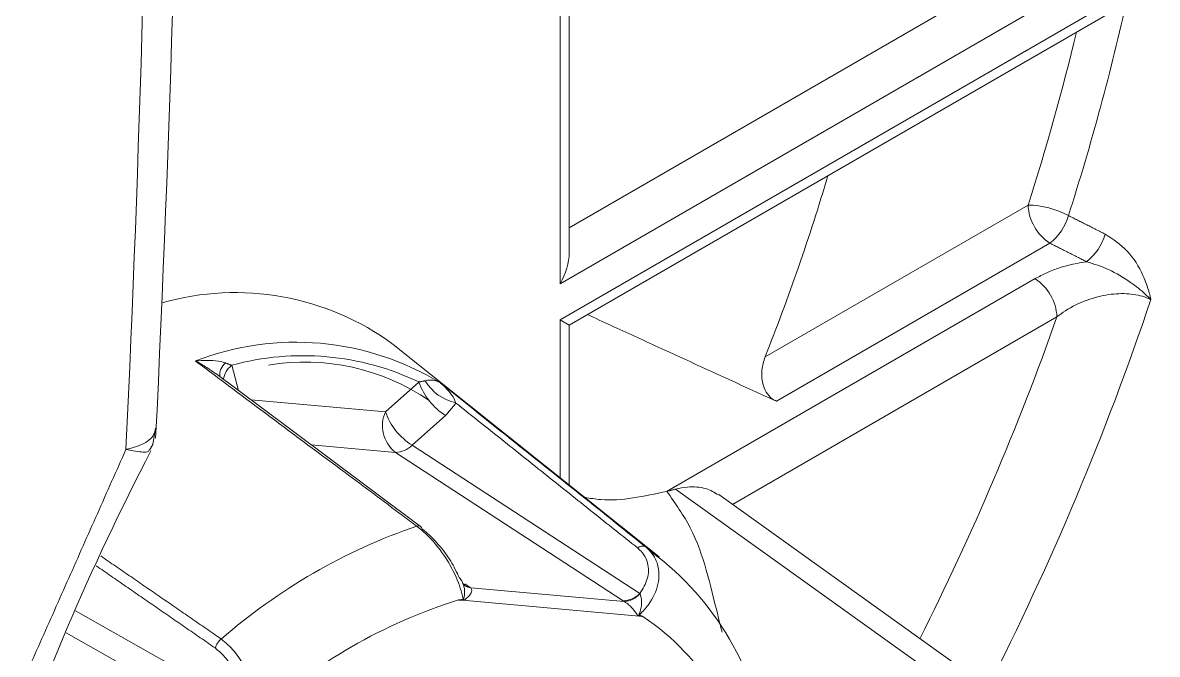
# Model space of a CAD drawing. Extents: x 2 to 136, y 1 to 99.
# Drawn here: x 106.518 to 107.604, y 8.716 to 9.321 of the extents above; entities that cross this region are included whole.
import ezdxf

# ---------------------------------------------------------------- set-up
doc = ezdxf.new("R2010")
doc.units = 0
doc.header["$MEASUREMENT"] = 0
doc.linetypes.add('SLD-Solid', pattern=[0])
doc.layers.add('OBJECT', color=7, linetype='CONTINUOUS')

msp = doc.modelspace()

# ---------------------------------------------------------------- linework, layer by layer
at = {"layer": 'OBJECT', "linetype": 'SLD-Solid', "lineweight": 15}
for p, q in [((107.5829, 9.4374), (107.0408, 9.1245)), ((107.032, 9.0709), (107.6038, 9.4009)), ((107.5966, 9.3623), (107.032, 9.0364)), ((107.032, 9.3426), (107.032, 9.0709)), ((107.0408, 9.0313), (107.5904, 9.3486)), ((107.0408, 9.1004), (107.0408, 9.3375)), ((107.48, 9.1462), (107.2283, 9.0009)), ((107.2391, 8.9585), (107.5009, 9.1097)), ((107.4868, 9.0758), (107.1345, 8.8724)), ((107.0408, 9.0313), (107.032, 9.0364)), ((107.032, 9.0364), (107.032, 8.8855)), ((107.197, 8.8599), (107.5077, 9.0393)), ((107.0408, 8.8785), (107.0408, 9.0313)), ((107.1268, 8.8098), (106.8723, 9.0129)), ((106.7177, 8.9929), (106.7241, 8.9688)), ((106.8649, 8.9485), (106.8969, 8.9769)), ((106.8649, 8.9485), (106.7359, 8.96)), ((106.9225, 8.9448), (106.8905, 8.9164)), ((106.7939, 8.9168), (106.8744, 8.9096)), ((107.0923, 8.7676), (106.8744, 8.9096)), ((106.8905, 8.9164), (107.1084, 8.7745)), ((107.3836, 8.7018), (107.1424, 8.8744)), ((107.4159, 8.7032), (107.1839, 8.8692)), ((107.1136, 8.8195), (107.1268, 8.8098)), ((106.9408, 8.7839), (106.9454, 8.7808)), ((106.9465, 8.7801), (107.0935, 8.7669)), ((107.1113, 8.7526), (106.935, 8.7684)), ((106.5682, 8.7581), (106.7259, 8.6689)), ((106.716, 8.6483), (106.5592, 8.737))]:
    msp.add_line(p, q, dxfattribs=at)
at = {"layer": 'OBJECT', "linetype": 'SLD-Solid', "lineweight": 15, "flags": 128}
for points in [[(106.8984, 8.8388), (106.7718, 8.9333), (106.7024, 8.985)], [(106.639, 8.9117), (106.6422, 8.917), (106.6449, 8.9328)], [(106.9411, 8.7821), (106.9391, 8.7841), (106.9392, 8.784)]]:
    msp.add_lwpolyline(points, dxfattribs=at)
at = {"layer": 'OBJECT', "linetype": 'SLD-Solid', "lineweight": 15}
for centre, radius, start, end in [((84.2081, 10.0152), 22.4634, 357.21355, 359.42701), ((105.2568, 9.861), 2.3752, 342.2295, 347.4482), ((105.2304, 9.8663), 2.3621, 342.25, 346.4201), ((105.3425, 9.7527), 2.0301, 338.2633, 343.4474), ((107.5262, 9.1483), 0.0462, 182.6525, 236.7705), ((107.4783, 9.0609), 0.0853, 61.7789, 88.842), ((107.4697, 9.1499), 0.0509, 307.8345, 344.2649), ((107.5048, 9.1322), 0.0509, 307.8341, 344.2805), ((107.4615, 9.0371), 0.0462, 2.6526, 56.7698), ((106.7212, 8.8078), 0.2547, 53.6203, 105.9987), ((104.9962, 9.9307), 2.7446, 332.9556, 341.412), ((105.0047, 9.9246), 2.655, 333.2937, 340.5199), ((106.7791, 8.7497), 0.2653, 58.5643, 111.2167), ((106.7216, 8.9833), 0.0154, 129.6315, 185.0437), ((106.7858, 8.7441), 0.258, 64.4764, 105.3046), ((106.788, 8.7859), 0.2101, 55.5414, 99.5948), ((106.7322, 8.9751), 0.023, 129.137, 169.4983), ((106.9558, 8.9976), 0.0624, 199.3889, 237.7787), ((106.9427, 9.0024), 0.0467, 211.3937, 257.2913), ((106.8951, 8.9353), 0.033, 156.3924, 231.0816), ((106.9237, 8.9692), 0.0624, 199.3891, 237.7785), ((108.8028, 7.7837), 2.4386, 152.4627, 161.2689), ((106.8738, 8.9334), 0.0238, 271.5372, 314.5393), ((107.0777, 8.3063), 0.5633, 108.9399, 131.0547), ((106.8964, 8.8355), 0.00391, 58.1413, 112.7201), ((106.8964, 8.8363), 0.00327, 6.6316, 51.4309), ((107.1109, 8.8132), 0.00684, 66.6575, 134.1049), ((106.9545, 8.5912), 0.2775, 7.2032, 53.3348), ((106.9464, 8.7916), 0.0109, 236.3703, 264.9232), ((106.948, 8.7923), 0.0124, 235.4495, 263.0258), ((107.0856, 8.2848), 0.5066, 107.3006, 132.694), ((106.9714, 8.7584), 0.0338, 161.8686, 163.2418), ((107.0917, 8.7915), 0.0238, 271.5334, 314.5432), ((107.0916, 8.7902), 0.0233, 274.5118, 316.5089), ((107.1406, 8.7385), 0.0362, 154.7561, 156.0851), ((106.9789, 8.555), 0.2379, 6.3942, 56.1808), ((106.7201, 8.7165), 0.0191, 130.3192, 161.721)]:
    msp.add_arc(centre, radius, start, end, dxfattribs=at)
for centre, major_axis, ratio, start_param, end_param in [((95.7616, 15.7998), (-5.5041, 16.751), 0.560269, 4.114052, 4.16792), ((107.0108, 9.0831), (0.0212, 0.0367), 0.577335, 4.71243, 5.497828)]:
    msp.add_ellipse(centre, major_axis=major_axis, ratio=ratio, start_param=start_param, end_param=end_param, dxfattribs=at)
for points in [[(107.5538, 9.1184), (107.5187, 9.1361)], [(107.5009, 9.1097), (107.536, 9.092)], [(107.2391, 8.9585), (107.0582, 9.0414)], [(106.7118, 8.9951), (106.7177, 8.9929)], [(106.8969, 8.9769), (106.9028, 8.9781)], [(106.9324, 8.9568), (106.9225, 8.9448)], [(107.1062, 8.8182), (106.9324, 8.9568)], [(106.507, 8.6661), (106.6165, 8.9125)], [(107.1343, 8.8723), (107.1424, 8.8744)], [(106.5923, 8.8106), (106.7077, 8.7311)], [(106.7019, 8.7225), (106.588, 8.8011)], [(106.9359, 8.7896), (106.9356, 8.7899)], [(106.9454, 8.7808), (106.9465, 8.7801)], [(107.0935, 8.7669), (107.0923, 8.7676)], [(107.1084, 8.7745), (107.1086, 8.7741)]]:
    msp.add_open_spline(points, degree=1, dxfattribs=at)
for points, knots in [([(107.5976, 9.0558), (107.5976, 9.0559), (107.5971, 9.058), (107.5952, 9.0659), (107.5893, 9.0823), (107.5759, 9.1039), (107.5613, 9.1135), (107.5538, 9.1184)], [0, 0, 0, 0, 0.003672, 0.07562, 0.29459, 0.635204, 1, 1, 1, 1]), ([(107.536, 9.092), (107.533, 9.0915), (107.5193, 9.0893), (107.5022, 9.0839), (107.4905, 9.0777), (107.4868, 9.0758)], [0, 0, 0, 0, 0.166873, 0.742788, 1, 1, 1, 1]), ([(107.536, 9.092), (107.5432, 9.0898), (107.558, 9.0851), (107.5769, 9.0735), (107.59, 9.0633), (107.5959, 9.0575), (107.5975, 9.0559), (107.5976, 9.0558)], [0, 0, 0, 0, 0.307724, 0.642115, 0.89978, 0.995744, 1, 1, 1, 1]), ([(107.5077, 9.0393), (107.5103, 9.0412), (107.5188, 9.0475), (107.5353, 9.0556), (107.5564, 9.0611), (107.5764, 9.062), (107.59, 9.0592), (107.5962, 9.0564), (107.5976, 9.0558)], [0, 0, 0, 0, 0.110279, 0.354069, 0.569426, 0.763379, 0.947633, 1, 1, 1, 1]), ([(106.6831, 8.997), (106.6832, 8.997), (106.6868, 8.9974), (106.6943, 8.9978), (106.7041, 8.9974), (106.7096, 8.9958), (106.7118, 8.9951)], [0, 0, 0, 0, 0.006879, 0.35429, 0.740853, 1, 1, 1, 1]), ([(106.8948, 8.8391), (106.8903, 8.8425), (106.8674, 8.8596), (106.7968, 8.9122), (106.7308, 8.9614), (106.6831, 8.997)], [0, 0, 0, 0, 0.06485, 0.324257, 1, 1, 1, 1]), ([(106.7023, 8.9849), (106.6996, 8.9869), (106.6935, 8.9914), (106.6869, 8.995), (106.6832, 8.997), (106.6831, 8.997)], [0, 0, 0, 0, 0.443078, 0.98903, 1, 1, 1, 1]), ([(107.2283, 9.0009), (107.227, 8.9968), (107.2245, 8.9886), (107.2253, 8.9765), (107.2291, 8.967), (107.234, 8.9613), (107.2378, 8.9593), (107.2391, 8.9585)], [0, 0, 0, 0, 0.259507, 0.520198, 0.70847, 0.897392, 1, 1, 1, 1]), ([(106.9028, 8.9781), (106.9044, 8.9784), (106.9083, 8.9792), (106.9131, 8.9782), (106.9162, 8.9769), (106.9175, 8.9761), (106.9175, 8.976)], [0, 0, 0, 0, 0.259142, 0.645711, 0.99312, 1, 1, 1, 1]), ([(106.9175, 8.976), (106.9218, 8.9727), (106.943, 8.9557), (107.0083, 8.9036), (107.0695, 8.8548), (107.1136, 8.8195)], [0, 0, 0, 0, 0.064852, 0.324259, 1, 1, 1, 1]), ([(106.9175, 8.976), (106.9176, 8.976), (106.9197, 8.9742), (106.924, 8.9701), (106.9293, 8.964), (106.9315, 8.9589), (106.9324, 8.9568)], [0, 0, 0, 0, 0.007064, 0.358604, 0.745841, 1, 1, 1, 1]), ([(106.6165, 8.9125), (106.6166, 8.9125), (106.6194, 8.9131), (106.6293, 8.9157), (106.6424, 8.9221), (106.6444, 8.9298), (106.6454, 8.9336)], [0, 0, 0, 0, 0.005813, 0.14972, 0.577536, 1, 1, 1, 1]), ([(106.6387, 8.912), (106.6384, 8.9112), (106.6377, 8.9092), (106.6277, 8.9103), (106.6191, 8.9119), (106.6166, 8.9125), (106.6165, 8.9125)], [0, 0, 0, 0, 0.324968, 0.825071, 0.9932, 1, 1, 1, 1]), ([(107.1837, 8.8689), (107.1799, 8.8712), (107.1715, 8.8762), (107.1565, 8.8772), (107.1463, 8.8752), (107.1424, 8.8744)], [0, 0, 0, 0, 0.349228, 0.752517, 1, 1, 1, 1]), ([(107.0557, 8.8666), (107.0608, 8.8657), (107.0847, 8.8616), (107.1125, 8.8676), (107.1343, 8.8723)], [0, 0, 0, 0, 0.212535, 1, 1, 1, 1]), ([(107.1343, 8.8723), (107.1424, 8.8608), (107.1595, 8.8363), (107.1728, 8.7963), (107.1808, 8.7629), (107.1857, 8.7432), (107.1871, 8.7377)], [0, 0, 0, 0, 0.268356, 0.567801, 0.878901, 1, 1, 1, 1]), ([(106.9392, 8.769), (106.9392, 8.7692), (106.9386, 8.7726), (106.936, 8.7828), (106.9281, 8.8008), (106.9146, 8.8206), (106.9028, 8.8329), (106.8964, 8.8378), (106.8948, 8.8391)], [0, 0, 0, 0, 0.008302, 0.15352, 0.438824, 0.698281, 0.92379, 1, 1, 1, 1]), ([(106.8996, 8.8366), (106.901, 8.8356), (106.9063, 8.8315), (106.9164, 8.8212), (106.928, 8.8056), (106.9331, 8.7951), (106.9356, 8.7899)], [0, 0, 0, 0, 0.092744, 0.368059, 0.68841, 1, 1, 1, 1]), ([(107.1136, 8.8195), (107.115, 8.8183), (107.1206, 8.8134), (107.127, 8.8016), (107.1272, 8.783), (107.1192, 8.7664), (107.1111, 8.7571), (107.108, 8.7541), (107.1078, 8.7539)], [0, 0, 0, 0, 0.07621, 0.30172, 0.561177, 0.846481, 0.991698, 1, 1, 1, 1]), ([(107.1084, 8.7745), (107.1112, 8.7792), (107.117, 8.7887), (107.1171, 8.8033), (107.112, 8.8131), (107.1073, 8.8171), (107.1062, 8.8182)], [0, 0, 0, 0, 0.31159, 0.631939, 0.907256, 1, 1, 1, 1]), ([(106.939, 8.7839), (106.9387, 8.7849), (106.938, 8.787), (106.9367, 8.7886), (106.9359, 8.7896)], [0, 0, 0, 0, 0.446792, 1, 1, 1, 1]), ([(106.9392, 8.769), (106.9393, 8.769), (106.9393, 8.7689), (106.9393, 8.7689), (106.9394, 8.7689), (106.9395, 8.769), (106.9395, 8.7691), (106.9397, 8.7695), (106.9402, 8.771), (106.9408, 8.7748), (106.9407, 8.7798), (106.9394, 8.783), (106.939, 8.7839)], [0, 0, 0, 0, 0.008823, 0.015343, 0.019985, 0.024643, 0.030762, 0.045191, 0.104317, 0.339174, 0.803598, 1, 1, 1, 1]), ([(106.9465, 8.7801), (106.9468, 8.7796), (106.9477, 8.7784), (106.9473, 8.7759), (106.9454, 8.7727), (106.9428, 8.7701), (106.9406, 8.7686), (106.9397, 8.7683), (106.9393, 8.7682), (106.9391, 8.7682), (106.939, 8.7682)], [0, 0, 0, 0, 0.12227, 0.317429, 0.550882, 0.808433, 0.924594, 0.96109, 0.979104, 1, 1, 1, 1]), ([(106.935, 8.7684), (106.9353, 8.7684), (106.9367, 8.7686), (106.9381, 8.7688), (106.9392, 8.769)], [0, 0, 0, 0, 0.22071, 1, 1, 1, 1]), ([(106.939, 8.7682), (106.9379, 8.7683), (106.9366, 8.7683), (106.9352, 8.7684), (106.935, 8.7684)], [0, 0, 0, 0, 0.813965, 1, 1, 1, 1]), ([(107.1074, 8.7531), (107.1073, 8.7532), (107.1072, 8.7532), (107.1068, 8.7533), (107.1062, 8.7538), (107.105, 8.7556), (107.1029, 8.7586), (107.0997, 8.7622), (107.0964, 8.7651), (107.0943, 8.7664), (107.0935, 8.7669)], [0, 0, 0, 0, 0.020892, 0.038907, 0.075404, 0.191559, 0.449115, 0.682571, 0.877733, 1, 1, 1, 1]), ([(107.1086, 8.7741), (107.1089, 8.7733), (107.1098, 8.7712), (107.1102, 8.7668), (107.1098, 8.7615), (107.1088, 8.7573), (107.1077, 8.7548), (107.1076, 8.7541), (107.1076, 8.754), (107.1076, 8.7539), (107.1076, 8.7539), (107.1077, 8.7539), (107.1077, 8.7539), (107.1078, 8.7539), (107.1078, 8.7539)], [0, 0, 0, 0, 0.153506, 0.380159, 0.626294, 0.875657, 0.967794, 0.976808, 0.980962, 0.984132, 0.987396, 0.990545, 0.996552, 1, 1, 1, 1]), ([(107.1113, 8.7526), (107.1111, 8.7527), (107.1098, 8.7528), (107.1085, 8.753), (107.1074, 8.7531)], [0, 0, 0, 0, 0.18601, 1, 1, 1, 1]), ([(107.1078, 8.7539), (107.1087, 8.7536), (107.1099, 8.7532), (107.1111, 8.7527), (107.1113, 8.7526)], [0, 0, 0, 0, 0.779311, 1, 1, 1, 1]), ([(106.7259, 8.6689), (106.7256, 8.6741), (106.7252, 8.6846), (106.7203, 8.6999), (106.7126, 8.7135), (106.7055, 8.7195), (106.7019, 8.7225)], [0, 0, 0, 0, 0.255732, 0.511066, 0.755323, 1, 1, 1, 1]), ([(106.7077, 8.7311), (106.712, 8.7275), (106.7205, 8.7204), (106.7304, 8.7045), (106.737, 8.6862), (106.7393, 8.6685), (106.7386, 8.6574), (106.7379, 8.6529), (106.7378, 8.6527)], [0, 0, 0, 0, 0.200873, 0.400023, 0.605989, 0.832569, 0.991709, 1, 1, 1, 1])]:
    msp.add_open_spline(points, degree=3, knots=knots, dxfattribs=at)

doc.saveas('drawing.dxf')
